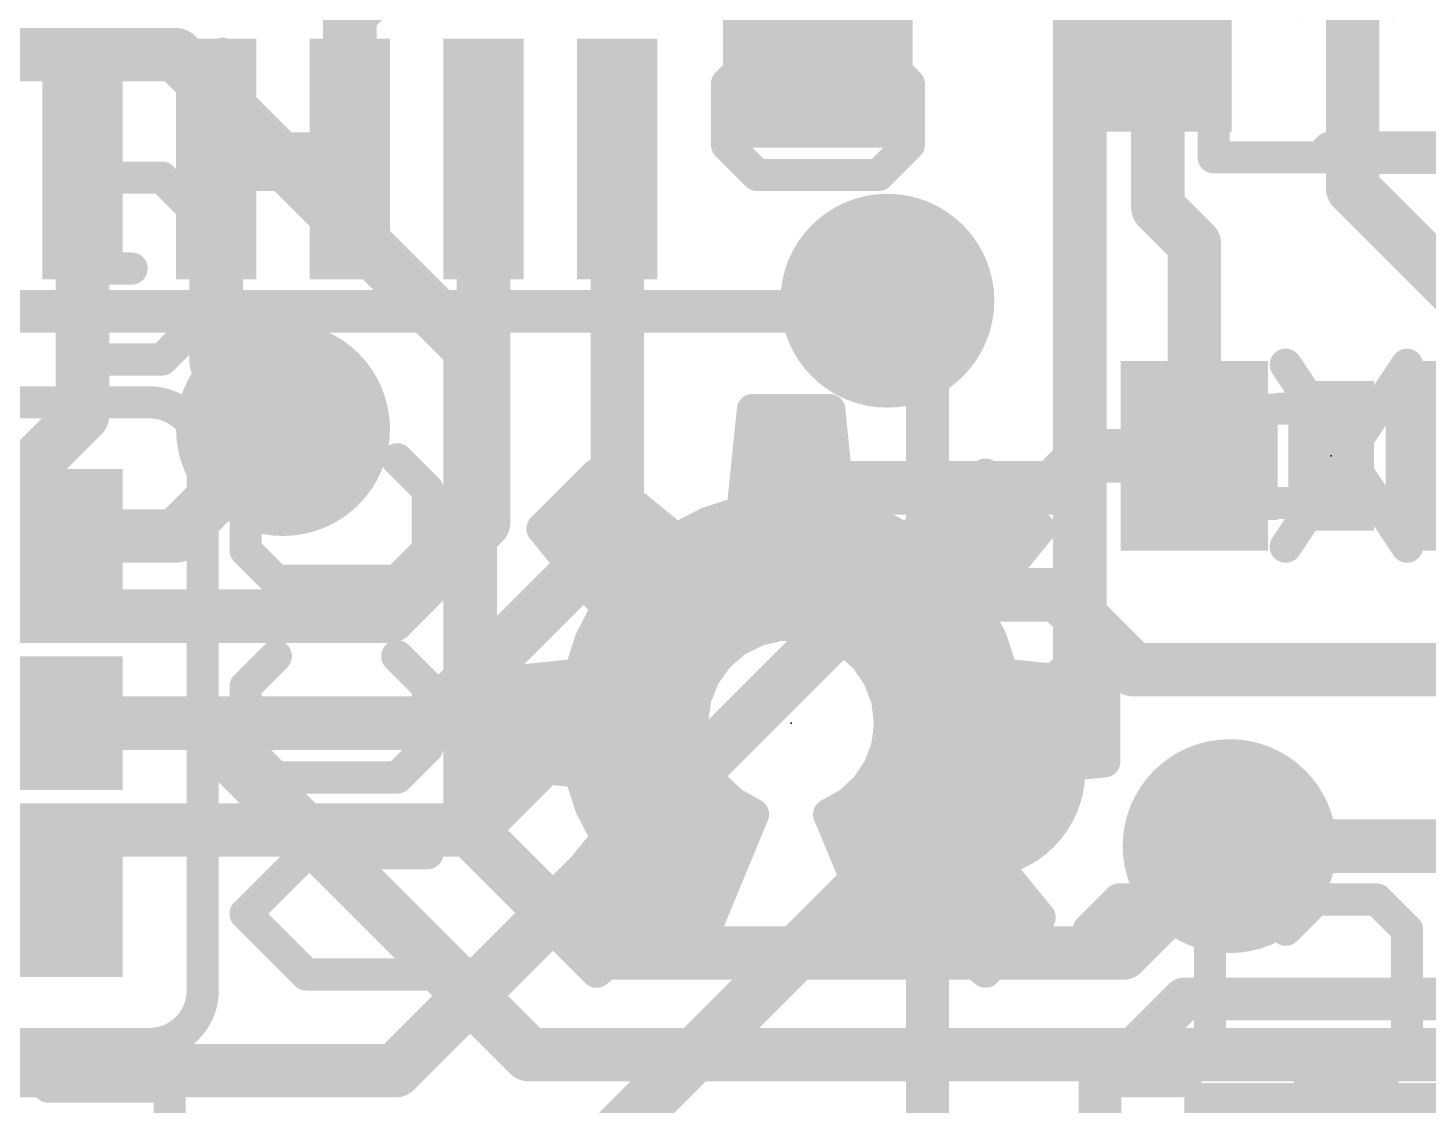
# Model space of a CAD drawing. Extents: x -1.6 to 24.3, y -3.8 to 15.4.
# Drawn here: x 14.03 to 20.68, y 5.81 to 10.92 of the extents above; entities that cross this region are included whole.
import ezdxf

# ---------------------------------------------------------------- set-up
doc = ezdxf.new("R2010")
doc.units = 0
for name, color, linetype in [('1', 12, 'CONTINUOUS'), ('16', 132, 'CONTINUOUS'), ('18', 110, 'CONTINUOUS'), ('21', 53, 'CONTINUOUS'), ('22', 53, 'CONTINUOUS'), ('23', 53, 'CONTINUOUS'), ('24', 53, 'CONTINUOUS'), ('51', 53, 'CONTINUOUS')]:
    doc.layers.add(name, color=color, linetype=linetype)

# ---------------------------------------------------------------- blocks, each defined once
blk = doc.blocks.new('RECT')
blk.add_solid([(-0.5, -0.5), (0.5, -0.5), (-0.5, 0.5), (0.5, 0.5)])
blk = doc.blocks.new('ROUNDV')
at = {"const_width": 0.5}
blk.add_lwpolyline([(0, -0.25, 1), (0, 0.25, 1), (0, -0.25)], format="xyb", dxfattribs=at)

msp = doc.modelspace()

# ---------------------------------------------------------------- linework, layer by layer
at = {"layer": '1', "const_width": 0.254}
for points in [[(16.5758, 12.0038), (15.5575, 10.9855)], [(20.32, 10.16), (20.32, 11.684)], [(15.5575, 10.2997), (15.5575, 10.9855)], [(19.395, 10.78), (19.395, 10.069)], [(14.2875, 10.2997), (14.2875, 9.0805)], [(15.5575, 10.2997), (14.9225, 10.2997)], [(14.9225, 10.2997), (14.9225, 9.3345)], [(16.1925, 10.2997), (16.1925, 8.5725)], [(16.8275, 10.2997), (16.8275, 8.5217)], [(20.8684, 9.6116), (20.32, 10.16)], [(19.395, 10.069), (19.5684, 9.8956)], [(19.5684, 8.89), (19.5684, 9.8956)], [(14.9225, 9.3345), (15.24, 9.017)], [(14.2875, 9.0805), (13.843, 8.636)], [(19.05, 8.89), (18.8976, 8.7376)], [(19.5684, 8.89), (19.05, 8.89)], [(17.7546, 8.7376), (16.129, 7.112)], [(18.8976, 8.7376), (17.7546, 8.7376)], [(15.748, 8.128), (16.1925, 8.5725)], [(15.9258, 7.62), (16.8275, 8.5217)], [(15.7734, 5.969), (18.034, 8.2296)], [(18.034, 8.2296), (18.923, 8.2296)], [(18.923, 8.2296), (19.2786, 7.874)], [(11.049, 8.128), (15.748, 8.128)], [(19.2786, 7.874), (21.2852, 7.874)], [(11.303, 7.62), (15.9258, 7.62)], [(16.8275, 5.6769), (18.542, 7.3914)], [(11.557, 7.112), (16.129, 7.112)], [(19.7358, 7.0358), (21.3106, 7.0358)], [(13.3604, 5.969), (15.7734, 5.969)]]:
    msp.add_lwpolyline(points, dxfattribs=at)
at = {"layer": '1', "const_width": 0.127}
for points in [[(15.621, 10.9855, 1), (15.494, 10.9855)], [(15.5126, 11.0304, 1), (15.6024, 10.9406)], [(19.4585, 10.78, 1), (19.3315, 10.78)], [(14.351, 10.2997, 1), (14.224, 10.2997)], [(14.9225, 10.3632, 1), (14.9225, 10.2362)], [(14.986, 10.2997, 1), (14.859, 10.2997)], [(15.5575, 10.2362, 1), (15.5575, 10.3632)], [(16.256, 10.2997, 1), (16.129, 10.2997)], [(16.891, 10.2997, 1), (16.764, 10.2997)], [(15.494, 10.2997, 1), (15.621, 10.2997)], [(20.3649, 10.2049, 1), (20.2751, 10.1151)], [(19.4399, 10.1139, 1), (19.3501, 10.0241)], [(20.2565, 10.16, 1), (20.3835, 10.16)], [(19.3315, 10.069, 1), (19.4585, 10.069)], [(19.6319, 9.8956, 1), (19.5049, 9.8956)], [(19.5235, 9.8507, 1), (19.6133, 9.9405)], [(14.9674, 9.3794, 1), (14.8776, 9.2896)], [(14.859, 9.3345, 1), (14.986, 9.3345)], [(14.3324, 9.0356, 1), (14.2426, 9.1254)], [(14.224, 9.0805, 1), (14.351, 9.0805)], [(15.1951, 8.9721, 1), (15.2849, 9.0619)], [(19.05, 8.9535, 1), (19.05, 8.8265)], [(19.0949, 8.8451, 1), (19.0051, 8.9349)], [(19.5684, 8.8265, 1), (19.5684, 8.9535)], [(19.5049, 8.89, 1), (19.6319, 8.89)], [(17.7546, 8.8011, 1), (17.7546, 8.6741)], [(17.7995, 8.6927, 1), (17.7097, 8.7825)], [(18.8527, 8.7825, 1), (18.9425, 8.6927)], [(18.8976, 8.6741, 1), (18.8976, 8.8011)], [(16.2374, 8.5276, 1), (16.1476, 8.6174)], [(16.8724, 8.4768, 1), (16.7826, 8.5666)], [(16.129, 8.5725, 1), (16.256, 8.5725)], [(16.764, 8.5217, 1), (16.891, 8.5217)], [(18.034, 8.2931, 1), (18.034, 8.1661)], [(18.0789, 8.1847, 1), (17.9891, 8.2745)], [(18.9679, 8.2745, 1), (18.8781, 8.1847)], [(18.923, 8.1661, 1), (18.923, 8.2931)], [(15.748, 8.0645, 1), (15.748, 8.1915)], [(15.7031, 8.1729, 1), (15.7929, 8.0831)], [(19.2786, 7.9375, 1), (19.2786, 7.8105)], [(19.2337, 7.8291, 1), (19.3235, 7.9189)], [(15.8809, 7.6649, 1), (15.9707, 7.5751)], [(15.9258, 7.5565, 1), (15.9258, 7.6835)], [(18.5869, 7.3465, 1), (18.4971, 7.4363)], [(16.0841, 7.1569, 1), (16.1739, 7.0671)], [(16.129, 7.0485, 1), (16.129, 7.1755)], [(19.7358, 7.0993, 1), (19.7358, 6.9723)], [(15.7285, 6.0139, 1), (15.8183, 5.9241)], [(15.7734, 5.9055, 1), (15.7734, 6.0325)]]:
    msp.add_lwpolyline(points, format="xyb", dxfattribs=at)
at = {"layer": '16', "const_width": 0.254}
for points in [[(19.0246, 7.874), (19.0246, 12.7254)], [(13.589, 10.795), (14.732, 10.795)], [(14.732, 10.795), (16.129, 9.398)], [(16.129, 9.398), (16.129, 7.112)], [(14.732, 8.509), (15.24, 9.017)], [(13.843, 8.509), (14.732, 8.509)], [(18.542, 7.3914), (19.0246, 7.874)], [(13.843, 7.62), (14.8336, 7.62)], [(14.8336, 7.62), (16.4084, 6.0452)], [(16.129, 7.112), (16.7132, 6.5278)], [(19.2278, 6.5278), (19.7358, 7.0358)], [(16.7132, 6.5278), (19.2278, 6.5278)], [(16.4084, 6.0452), (20.828, 6.0452)]]:
    msp.add_lwpolyline(points, dxfattribs=at)
at = {"layer": '16', "const_width": 0.127}
for points in [[(14.7769, 10.8399, 1), (14.6871, 10.7501)], [(14.732, 10.7315, 1), (14.732, 10.8585)], [(16.1925, 9.398, 1), (16.0655, 9.398)], [(16.0841, 9.3531, 1), (16.1739, 9.4429)], [(15.2849, 8.9721, 1), (15.1951, 9.0619)], [(14.6871, 8.5539, 1), (14.7769, 8.4641)], [(14.732, 8.4455, 1), (14.732, 8.5725)], [(19.0695, 7.8291, 1), (18.9797, 7.9189)], [(18.9611, 7.874, 1), (19.0881, 7.874)], [(14.8785, 7.6649, 1), (14.7887, 7.5751)], [(14.8336, 7.5565, 1), (14.8336, 7.6835)], [(18.4971, 7.4363, 1), (18.5869, 7.3465)], [(16.1739, 7.1569, 1), (16.0841, 7.0671)], [(16.0655, 7.112, 1), (16.1925, 7.112)], [(19.7807, 6.9909, 1), (19.6909, 7.0807)], [(16.7132, 6.5913, 1), (16.7132, 6.4643)], [(19.2278, 6.4643, 1), (19.2278, 6.5913)], [(16.6683, 6.4829, 1), (16.7581, 6.5727)], [(19.1829, 6.5727, 1), (19.2727, 6.4829)], [(16.4084, 6.1087, 1), (16.4084, 5.9817)], [(16.3635, 6.0003, 1), (16.4533, 6.0901)]]:
    msp.add_lwpolyline(points, format="xyb", dxfattribs=at)
at = {"layer": '21', "const_width": 0.2032}
for points in [[(21.02, 10.33), (20.22, 10.33)], [(18.3007, 9.5758), (9.6393, 9.5758)], [(18.3007, 5.6642), (18.3007, 9.5758)], [(19.52, 6.31), (19.12, 5.91)], [(21.12, 6.31), (19.52, 6.31)], [(19.12, 5.91), (19.12, 4.81)]]:
    msp.add_lwpolyline(points, dxfattribs=at)
at = {"layer": '21', "const_width": 0.1016}
for points in [[(20.22, 10.3808, 1), (20.22, 10.2792)], [(18.3515, 9.5758, 1), (18.2499, 9.5758)], [(18.3007, 9.525, 1), (18.3007, 9.6266)], [(19.52, 6.3608, 1), (19.52, 6.2592)], [(19.5559, 6.2741, 1), (19.4841, 6.3459)], [(19.1708, 5.91, 1), (19.0692, 5.91)], [(19.0841, 5.9459, 1), (19.1559, 5.8741)]]:
    msp.add_lwpolyline(points, format="xyb", dxfattribs=at)
at = {"layer": '22'}
for points, const_width in [([(20.5783, 11.8625), (20.0021, 10.9982)], 0.1524), ([(20.0021, 11.8625), (20.5783, 10.9982)], 0.1524), ([(14.8082, 10.6558), (14.9523, 10.7999)], 0.1524), ([(15.5285, 10.7999), (15.6725, 10.6558)], 0.1524), ([(17.3482, 10.6558), (17.4923, 10.7999)], 0.1524), ([(18.0685, 10.7999), (18.2125, 10.6558)], 0.1524), ([(14.8082, 10.3677), (14.8082, 10.6558)], 0.1524), ([(15.6725, 10.6558), (15.6725, 10.3677)], 0.1524), ([(17.3482, 10.3677), (17.3482, 10.6558)], 0.1524), ([(18.2125, 10.6558), (18.2125, 10.3677)], 0.1524), ([(14.9523, 10.2236), (14.8082, 10.3677)], 0.1524), ([(15.6725, 10.3677), (15.5285, 10.2236)], 0.1524), ([(17.4923, 10.2236), (17.3482, 10.3677)], 0.1524), ([(18.2125, 10.3677), (18.0685, 10.2236)], 0.1524), ([(14.377, 10.2115), (14.233, 10.0675)], 0.1524), ([(14.6651, 10.2115), (14.377, 10.2115)], 0.1524), ([(14.8092, 10.0675), (14.6651, 10.2115)], 0.1524), ([(15.5285, 10.2236), (14.9523, 10.2236)], 0.1524), ([(18.0685, 10.2236), (17.4923, 10.2236)], 0.1524), ([(14.233, 10.0675), (14.233, 9.9234)], 0.1524), ([(14.233, 9.9234), (14.377, 9.7794)], 0.1524), ([(14.377, 9.7794), (14.233, 9.6353)], 0.1524), ([(14.377, 9.7794), (14.5211, 9.7794)], 0.1524), ([(14.233, 9.6353), (14.233, 9.4913)], 0.1524), ([(14.233, 9.4913), (14.377, 9.3472)], 0.1524), ([(14.6651, 9.3472), (14.8092, 9.4913)], 0.1524), ([(14.377, 9.3472), (14.6651, 9.3472)], 0.1524), ([(20.5783, 9.3225), (20.0021, 8.4582)], 0.1524), ([(20.0021, 9.3225), (20.5783, 8.4582)], 0.1524), ([(14.605, 9.144), (13.081, 9.144)], 0.1524), ([(17.421, 8.6249), (17.4702, 9.1088)], 0.15), ([(17.4702, 9.1088), (17.8358, 9.1088)], 0.15), ([(17.8358, 9.1088), (17.885, 8.6249)], 0.15), ([(17.4591, 9), (17.8469, 9)], 0.15), ([(14.859, 6.35), (14.859, 8.89)], 0.1524), ([(15.0622, 8.7294), (15.2063, 8.8735)], 0.1524), ([(15.7825, 8.8735), (15.9265, 8.7294)], 0.1524), ([(17.4439, 8.85), (17.8621, 8.85)], 0.15), ([(16.471, 8.5435), (16.7295, 8.802)], 0.15), ([(16.7295, 8.802), (17.1065, 8.4946)], 0.15), ([(18.1995, 8.4946), (18.5765, 8.802)], 0.15), ([(18.5765, 8.802), (18.835, 8.5435)], 0.15), ([(15.0622, 8.4413), (15.0622, 8.7294)], 0.1524), ([(15.9265, 8.7294), (15.9265, 8.4413)], 0.1524), ([(16.6275, 8.7), (16.8546, 8.7)], 0.15), ([(17.4286, 8.7), (17.8774, 8.7)], 0.15), ([(18.4514, 8.7), (18.6785, 8.7)], 0.15), ([(17.1065, 8.4946), (17.2583, 8.5728)], 0.15), ([(17.2583, 8.5728), (17.421, 8.6249)], 0.15), ([(17.885, 8.6249), (18.0477, 8.5728)], 0.15), ([(18.0477, 8.5728), (18.1995, 8.4946)], 0.15), ([(16.7784, 8.1665), (16.471, 8.5435)], 0.15), ([(16.4775, 8.55), (17.0386, 8.55)], 0.15), ([(17.214, 8.55), (18.092, 8.55)], 0.15), ([(18.2674, 8.55), (18.8285, 8.55)], 0.15), ([(18.835, 8.5435), (18.5276, 8.1665)], 0.15), ([(15.2063, 8.2972), (15.0622, 8.4413)], 0.1524), ([(15.9265, 8.4413), (15.7825, 8.2972)], 0.1524), ([(16.588, 8.4), (18.718, 8.4)], 0.15), ([(15.7825, 8.2972), (15.2063, 8.2972)], 0.1524), ([(16.7103, 8.25), (18.5957, 8.25)], 0.15), ([(16.7002, 8.0147), (16.7784, 8.1665)], 0.15), ([(18.5276, 8.1665), (18.6058, 8.0147)], 0.15), ([(16.7441, 8.1), (18.5619, 8.1)], 0.15), ([(17.4928, 8.0604), (17.3927, 8.0096)], 0.15), ([(17.602, 8.0858), (17.4928, 8.0604)], 0.15), ([(17.7142, 8.0846), (17.602, 8.0858)], 0.15), ([(17.8229, 8.0568), (17.7142, 8.0846)], 0.15), ([(17.9219, 8.0039), (17.8229, 8.0568)], 0.15), ([(16.6481, 7.852), (16.7002, 8.0147)], 0.15), ([(17.3927, 8.0096), (17.3075, 7.9366)], 0.15), ([(18.0054, 7.929), (17.9219, 8.0039)], 0.15), ([(18.6058, 8.0147), (18.6579, 7.852)], 0.15), ([(15.0622, 7.7939), (15.2063, 7.9379)], 0.1524), ([(15.7825, 7.9379), (15.9265, 7.7939)], 0.1524), ([(16.6795, 7.95), (17.3232, 7.95)], 0.15), ([(17.3075, 7.9366), (17.2422, 7.8454)], 0.15), ([(17.982, 7.95), (18.6265, 7.95)], 0.15), ([(18.0688, 7.8364), (18.0054, 7.929)], 0.15), ([(16.1642, 7.8028), (16.6481, 7.852)], 0.15), ([(17.2422, 7.8454), (17.2003, 7.7413)], 0.15), ([(18.6579, 7.852), (19.1418, 7.8028)], 0.15), ([(15.0622, 7.5058), (15.0622, 7.7939)], 0.1524), ([(15.9265, 7.7939), (15.9265, 7.5058)], 0.1524), ([(16.1642, 7.4372), (16.1642, 7.8028)], 0.15), ([(16.1642, 7.8), (17.2239, 7.8)], 0.15), ([(18.1083, 7.7314), (18.0688, 7.8364)], 0.15), ([(18.0825, 7.8), (19.1418, 7.8)], 0.15), ([(19.1418, 7.8028), (19.1418, 7.4372)], 0.15), ([(17.2003, 7.7413), (17.1845, 7.6302)], 0.15), ([(18.1218, 7.62), (18.1083, 7.7314)], 0.15), ([(16.1642, 7.65), (17.1873, 7.65)], 0.15), ([(18.1182, 7.65), (19.1418, 7.65)], 0.15), ([(17.1845, 7.6302), (17.1955, 7.5185)], 0.15), ([(18.1089, 7.5106), (18.1218, 7.62)], 0.15), ([(15.2063, 7.3617), (15.0622, 7.5058)], 0.1524), ([(15.9265, 7.5058), (15.7825, 7.3617)], 0.1524), ([(17.1955, 7.5185), (17.2327, 7.4127)], 0.15), ([(18.0707, 7.4072), (18.1089, 7.5106)], 0.15), ([(16.1642, 7.5), (17.202, 7.5)], 0.15), ([(18.105, 7.5), (19.1418, 7.5)], 0.15), ([(16.6481, 7.388), (16.1642, 7.4372)], 0.15), ([(16.7002, 7.2253), (16.6481, 7.388)], 0.15), ([(17.2327, 7.4127), (17.294, 7.3187)], 0.15), ([(18.0095, 7.3155), (18.0707, 7.4072)], 0.15), ([(18.6579, 7.388), (18.6058, 7.2253)], 0.15), ([(19.1418, 7.4372), (18.6579, 7.388)], 0.15), ([(15.7825, 7.3617), (15.2063, 7.3617)], 0.1524), ([(16.6603, 7.35), (17.2735, 7.35)], 0.15), ([(17.294, 7.3187), (17.3758, 7.242)], 0.15), ([(17.9286, 7.2407), (18.0095, 7.3155)], 0.15), ([(18.0325, 7.35), (18.6457, 7.35)], 0.15), ([(17.3758, 7.242), (17.4736, 7.1869)], 0.15), ([(17.8324, 7.1869), (17.9286, 7.2407)], 0.15), ([(16.7784, 7.0735), (16.7002, 7.2253)], 0.15), ([(16.7132, 7.2), (17.4503, 7.2)], 0.15), ([(17.4736, 7.1869), (17.2583, 6.6672)], 0.15), ([(18.0477, 6.6672), (17.8324, 7.1869)], 0.15), ([(17.8558, 7.2), (18.5928, 7.2)], 0.15), ([(18.6058, 7.2253), (18.5276, 7.0735)], 0.15), ([(16.471, 6.6965), (16.7784, 7.0735)], 0.15), ([(16.7592, 7.05), (17.4169, 7.05)], 0.15), ([(17.8891, 7.05), (18.5468, 7.05)], 0.15), ([(18.5276, 7.0735), (18.835, 6.6965)], 0.15), ([(15.0622, 6.7143), (15.3503, 7.0024)], 0.1524), ([(15.3503, 7.0024), (15.9265, 7.0024)], 0.1524), ([(16.6369, 6.9), (17.3547, 6.9)], 0.15), ([(17.9513, 6.9), (18.6691, 6.9)], 0.15), ([(19.0665, 6.6385), (19.2106, 6.7825)], 0.1524), ([(19.2106, 6.7825), (19.4987, 6.7825)], 0.1524), ([(19.4987, 6.7825), (19.6428, 6.6385)], 0.1524), ([(20.0021, 6.6385), (20.1461, 6.7825)], 0.1524), ([(20.1461, 6.7825), (20.4342, 6.7825)], 0.1524), ([(20.4342, 6.7825), (20.5783, 6.6385)], 0.1524), ([(15.3503, 6.4262), (15.0622, 6.7143)], 0.1524), ([(16.5146, 6.75), (17.2926, 6.75)], 0.15), ([(17.1065, 6.7454), (16.7295, 6.438)], 0.15), ([(17.2583, 6.6672), (17.1065, 6.7454)], 0.15), ([(18.0134, 6.75), (18.7914, 6.75)], 0.15), ([(18.1995, 6.7454), (18.0477, 6.6672)], 0.15), ([(18.5765, 6.438), (18.1995, 6.7454)], 0.15), ([(16.7295, 6.438), (16.471, 6.6965)], 0.15), ([(18.835, 6.6965), (18.5765, 6.438)], 0.15), ([(16.5675, 6.6), (16.9282, 6.6)], 0.15), ([(18.3778, 6.6), (18.7385, 6.6)], 0.15), ([(19.6428, 6.6385), (19.6428, 6.0623)], 0.1524), ([(20.5783, 6.6385), (20.5783, 6.0623)], 0.1524), ([(16.7175, 6.45), (16.7442, 6.45)], 0.15), ([(18.5618, 6.45), (18.5885, 6.45)], 0.15), ([(15.9265, 6.4262), (15.3503, 6.4262)], 0.1524), ([(14.605, 6.096), (13.081, 6.096)], 0.1524), ([(19.2106, 5.9182), (19.0665, 6.0623)], 0.1524), ([(19.6428, 6.0623), (19.4987, 5.9182)], 0.1524), ([(20.1461, 5.9182), (20.0021, 6.0623)], 0.1524), ([(20.5783, 6.0623), (20.4342, 5.9182)], 0.1524), ([(19.4987, 5.9182), (19.2106, 5.9182)], 0.1524), ([(20.4342, 5.9182), (20.1461, 5.9182)], 0.1524), ([(14.1261, 5.8935), (14.7023, 5.8935)], 0.1524), ([(14.7023, 5.8935), (14.7023, 5.4614)], 0.1524)]:
    msp.add_lwpolyline(points, dxfattribs=dict(at, const_width=const_width))
for points, const_width in [([(14.9792, 10.7729, 1), (14.9253, 10.8268)], 0.0762), ([(15.5554, 10.8268, 1), (15.5015, 10.7729)], 0.0762), ([(17.5192, 10.7729, 1), (17.4653, 10.8268)], 0.0762), ([(18.0954, 10.8268, 1), (18.0415, 10.7729)], 0.0762), ([(14.8463, 10.6558, 1), (14.7701, 10.6558)], 0.0762), ([(14.7813, 10.6828, 1), (14.8351, 10.6289)], 0.0762), ([(15.7106, 10.6558, 1), (15.6344, 10.6558)], 0.0762), ([(15.6456, 10.6289, 1), (15.6995, 10.6828)], 0.0762), ([(17.3863, 10.6558, 1), (17.3101, 10.6558)], 0.0762), ([(17.3213, 10.6828, 1), (17.3751, 10.6289)], 0.0762), ([(18.2506, 10.6558, 1), (18.1744, 10.6558)], 0.0762), ([(18.1856, 10.6289, 1), (18.2395, 10.6828)], 0.0762), ([(14.8351, 10.3946, 1), (14.7813, 10.3408)], 0.0762), ([(15.6995, 10.3408, 1), (15.6456, 10.3946)], 0.0762), ([(17.3751, 10.3946, 1), (17.3213, 10.3408)], 0.0762), ([(18.2395, 10.3408, 1), (18.1856, 10.3946)], 0.0762), ([(14.7701, 10.3677, 1), (14.8463, 10.3677)], 0.0762), ([(15.6344, 10.3677, 1), (15.7106, 10.3677)], 0.0762), ([(17.3101, 10.3677, 1), (17.3863, 10.3677)], 0.0762), ([(18.1744, 10.3677, 1), (18.2506, 10.3677)], 0.0762), ([(14.377, 10.2496, 1), (14.377, 10.1734)], 0.0762), ([(14.404, 10.1846, 1), (14.3501, 10.2385)], 0.0762), ([(14.6921, 10.2385, 1), (14.6382, 10.1846)], 0.0762), ([(14.6651, 10.1734, 1), (14.6651, 10.2496)], 0.0762), ([(14.9523, 10.2617, 1), (14.9523, 10.1855)], 0.0762), ([(14.9253, 10.1967, 1), (14.9792, 10.2506)], 0.0762), ([(15.5015, 10.2506, 1), (15.5554, 10.1967)], 0.0762), ([(15.5285, 10.1855, 1), (15.5285, 10.2617)], 0.0762), ([(17.4923, 10.2617, 1), (17.4923, 10.1855)], 0.0762), ([(17.4653, 10.1967, 1), (17.5192, 10.2506)], 0.0762), ([(18.0415, 10.2506, 1), (18.0954, 10.1967)], 0.0762), ([(18.0685, 10.1855, 1), (18.0685, 10.2617)], 0.0762), ([(14.206, 10.0944, 1), (14.2599, 10.0405)], 0.0762), ([(14.2711, 10.0675, 1), (14.1949, 10.0675)], 0.0762), ([(14.7823, 10.0405, 1), (14.8361, 10.0944)], 0.0762), ([(14.2599, 9.9504, 1), (14.206, 9.8965)], 0.0762), ([(14.1949, 9.9234, 1), (14.2711, 9.9234)], 0.0762), ([(14.377, 9.8175, 1), (14.377, 9.7413)], 0.0762), ([(14.404, 9.7524, 1), (14.3501, 9.8063)], 0.0762), ([(14.3501, 9.7524, 1), (14.404, 9.8063)], 0.0762), ([(14.5211, 9.7413, 1), (14.5211, 9.8175)], 0.0762), ([(14.2711, 9.6353, 1), (14.1949, 9.6353)], 0.0762), ([(14.206, 9.6623, 1), (14.2599, 9.6084)], 0.0762), ([(14.2599, 9.5182, 1), (14.206, 9.4643)], 0.0762), ([(14.1949, 9.4913, 1), (14.2711, 9.4913)], 0.0762), ([(14.8361, 9.4643, 1), (14.7823, 9.5182)], 0.0762), ([(14.377, 9.3853, 1), (14.377, 9.3091)], 0.0762), ([(14.3501, 9.3203, 1), (14.404, 9.3741)], 0.0762), ([(14.6382, 9.3741, 1), (14.6921, 9.3203)], 0.0762), ([(14.6651, 9.3091, 1), (14.6651, 9.3853)], 0.0762), ([(20.0338, 9.3437, 1), (19.9704, 9.3014)], 0.0762), ([(20.61, 9.3014, 1), (20.5466, 9.3437)], 0.0762), ([(14.859, 8.89, 0.4142), (14.605, 9.144)], 0.1524), ([(14.605, 9.1821, 1), (14.605, 9.1059)], 0.0762), ([(14.605, 9.1059, 1), (14.605, 9.1821)], 0.0762), ([(17.4702, 9.1463, 1), (17.4702, 9.0713)], 0.075), ([(17.5075, 9.105, 1), (17.4329, 9.1126)], 0.075), ([(17.8731, 9.1126, 1), (17.7985, 9.105)], 0.075), ([(17.8358, 9.0713, 1), (17.8358, 9.1463)], 0.075), ([(17.4591, 9.0375, 1), (17.4591, 8.9625)], 0.075), ([(17.8469, 8.9625, 1), (17.8469, 9.0375)], 0.075), ([(14.8971, 8.89, 1), (14.8209, 8.89)], 0.0762), ([(14.8209, 8.89, 1), (14.8971, 8.89)], 0.0762), ([(15.2332, 8.8465, 1), (15.1793, 8.9004)], 0.0762), ([(15.8094, 8.9004, 1), (15.7555, 8.8465)], 0.0762), ([(17.4439, 8.8875, 1), (17.4439, 8.8125)], 0.075), ([(17.8621, 8.8125, 1), (17.8621, 8.8875)], 0.075), ([(16.7532, 8.8311, 1), (16.7058, 8.7729)], 0.075), ([(16.756, 8.7755, 1), (16.703, 8.8285)], 0.075), ([(18.603, 8.8285, 1), (18.55, 8.7755)], 0.075), ([(18.6002, 8.7729, 1), (18.5528, 8.8311)], 0.075), ([(15.1003, 8.7294, 1), (15.0241, 8.7294)], 0.0762), ([(15.0353, 8.7563, 1), (15.0891, 8.7025)], 0.0762), ([(15.9646, 8.7294, 1), (15.8884, 8.7294)], 0.0762), ([(15.8996, 8.7025, 1), (15.9535, 8.7563)], 0.0762), ([(16.6275, 8.7375, 1), (16.6275, 8.6625)], 0.075), ([(16.8546, 8.6625, 1), (16.8546, 8.7375)], 0.075), ([(17.4286, 8.7375, 1), (17.4286, 8.6625)], 0.075), ([(17.8774, 8.6625, 1), (17.8774, 8.7375)], 0.075), ([(18.4514, 8.7375, 1), (18.4514, 8.6625)], 0.075), ([(18.6785, 8.6625, 1), (18.6785, 8.7375)], 0.075), ([(17.2469, 8.6085, 1), (17.2698, 8.5371)], 0.075), ([(17.2755, 8.5395, 1), (17.2412, 8.6062)], 0.075), ([(17.3837, 8.6287, 1), (17.4583, 8.6211)], 0.075), ([(17.4324, 8.5892, 1), (17.4096, 8.6606)], 0.075), ([(17.8964, 8.6606, 1), (17.8736, 8.5892)], 0.075), ([(17.8477, 8.6211, 1), (17.9223, 8.6287)], 0.075), ([(18.0648, 8.6062, 1), (18.0305, 8.5395)], 0.075), ([(18.0362, 8.5371, 1), (18.0591, 8.6085)], 0.075), ([(16.5001, 8.5672, 1), (16.4419, 8.5198)], 0.075), ([(16.4445, 8.57, 1), (16.4975, 8.517)], 0.075), ([(16.4775, 8.5875, 1), (16.4775, 8.5125)], 0.075), ([(17.0386, 8.5125, 1), (17.0386, 8.5875)], 0.075), ([(17.214, 8.5875, 1), (17.214, 8.5125)], 0.075), ([(18.092, 8.5125, 1), (18.092, 8.5875)], 0.075), ([(18.2674, 8.5875, 1), (18.2674, 8.5125)], 0.075), ([(18.8641, 8.5198, 1), (18.8059, 8.5672)], 0.075), ([(18.8085, 8.517, 1), (18.8615, 8.57)], 0.075), ([(18.8285, 8.5125, 1), (18.8285, 8.5875)], 0.075), ([(15.0891, 8.4682, 1), (15.0353, 8.4144)], 0.0762), ([(15.9535, 8.4144, 1), (15.8996, 8.4682)], 0.0762), ([(17.0893, 8.5279, 1), (17.1237, 8.4613)], 0.075), ([(17.0828, 8.4655, 1), (17.1302, 8.5237)], 0.075), ([(18.1758, 8.5237, 1), (18.2232, 8.4655)], 0.075), ([(18.1823, 8.4613, 1), (18.2167, 8.5279)], 0.075), ([(19.9704, 8.4793, 1), (20.0338, 8.4371)], 0.0762), ([(20.5466, 8.4371, 1), (20.61, 8.4793)], 0.0762), ([(15.0241, 8.4413, 1), (15.1003, 8.4413)], 0.0762), ([(15.8884, 8.4413, 1), (15.9646, 8.4413)], 0.0762), ([(16.588, 8.4375, 1), (16.588, 8.3625)], 0.075), ([(18.718, 8.3625, 1), (18.718, 8.4375)], 0.075), ([(15.2063, 8.3353, 1), (15.2063, 8.2591)], 0.0762), ([(15.1793, 8.2703, 1), (15.2332, 8.3242)], 0.0762), ([(15.7555, 8.3242, 1), (15.8094, 8.2703)], 0.0762), ([(15.7825, 8.2591, 1), (15.7825, 8.3353)], 0.0762), ([(16.7103, 8.2875, 1), (16.7103, 8.2125)], 0.075), ([(18.5957, 8.2125, 1), (18.5957, 8.2875)], 0.075), ([(16.8117, 8.1493, 1), (16.7451, 8.1837)], 0.075), ([(16.7493, 8.1428, 1), (16.8075, 8.1902)], 0.075), ([(18.5609, 8.1837, 1), (18.4943, 8.1493)], 0.075), ([(18.4985, 8.1902, 1), (18.5567, 8.1428)], 0.075), ([(16.7441, 8.1375, 1), (16.7441, 8.0625)], 0.075), ([(17.4842, 8.0969, 1), (17.5013, 8.0238)], 0.075), ([(17.5097, 8.0269, 1), (17.4758, 8.0938)], 0.075), ([(17.6024, 8.1233, 1), (17.6016, 8.0483)], 0.075), ([(17.6105, 8.0493, 1), (17.5935, 8.1224)], 0.075), ([(17.7235, 8.1209, 1), (17.7049, 8.0483)], 0.075), ([(17.7138, 8.0471, 1), (17.7146, 8.1221)], 0.075), ([(17.8406, 8.0898, 1), (17.8052, 8.0237)], 0.075), ([(17.8136, 8.0204, 1), (17.8322, 8.0931)], 0.075), ([(18.5619, 8.0625, 1), (18.5619, 8.1375)], 0.075), ([(16.6668, 8.0318, 1), (16.7335, 7.9975)], 0.075), ([(16.7359, 8.0032, 1), (16.6645, 8.0261)], 0.075), ([(17.3757, 8.0431, 1), (17.4096, 7.9762)], 0.075), ([(17.4171, 7.9812, 1), (17.3683, 8.0381)], 0.075), ([(17.9469, 8.0318, 1), (17.8969, 7.976)], 0.075), ([(17.9042, 7.9708, 1), (17.9396, 8.037)], 0.075), ([(18.6415, 8.0261, 1), (18.5701, 8.0032)], 0.075), ([(18.5725, 7.9975, 1), (18.6392, 8.0318)], 0.075), ([(15.2332, 7.911, 1), (15.1793, 7.9649)], 0.0762), ([(15.8094, 7.9649, 1), (15.7555, 7.911)], 0.0762), ([(16.6795, 7.9875, 1), (16.6795, 7.9125)], 0.075), ([(17.2831, 7.965, 1), (17.3319, 7.9081)], 0.075), ([(17.338, 7.9147, 1), (17.277, 7.9584)], 0.075), ([(17.3232, 7.9125, 1), (17.3232, 7.9875)], 0.075), ([(17.982, 7.9875, 1), (17.982, 7.9125)], 0.075), ([(18.0364, 7.9502, 1), (17.9745, 7.9078)], 0.075), ([(17.9804, 7.9011, 1), (18.0305, 7.9569)], 0.075), ([(18.6265, 7.9125, 1), (18.6265, 7.9875)], 0.075), ([(16.6519, 7.8147, 1), (16.6443, 7.8893)], 0.075), ([(17.2769, 7.8314, 1), (17.2074, 7.8594)], 0.075), ([(18.6617, 7.8893, 1), (18.6541, 7.8147)], 0.075), ([(15.1003, 7.7939, 1), (15.0241, 7.7939)], 0.0762), ([(15.0353, 7.8208, 1), (15.0891, 7.7669)], 0.0762), ([(15.9646, 7.7939, 1), (15.8884, 7.7939)], 0.0762), ([(15.8996, 7.7669, 1), (15.9535, 7.8208)], 0.0762), ([(16.2017, 7.8028, 1), (16.1267, 7.8028)], 0.075), ([(16.1604, 7.8401, 1), (16.168, 7.7655)], 0.075), ([(16.1642, 7.8375, 1), (16.1642, 7.7625)], 0.075), ([(16.6124, 7.8634, 1), (16.6838, 7.8406)], 0.075), ([(17.2117, 7.8672, 1), (17.2726, 7.8235)], 0.075), ([(17.2239, 7.7625, 1), (17.2239, 7.8375)], 0.075), ([(18.1039, 7.8496, 1), (18.0337, 7.8232)], 0.075), ([(18.0379, 7.8152, 1), (18.0998, 7.8576)], 0.075), ([(18.0825, 7.8375, 1), (18.0825, 7.7625)], 0.075), ([(18.6222, 7.8406, 1), (18.6936, 7.8634)], 0.075), ([(19.1793, 7.8028, 1), (19.1043, 7.8028)], 0.075), ([(19.138, 7.7655, 1), (19.1456, 7.8401)], 0.075), ([(19.1418, 7.7625, 1), (19.1418, 7.8375)], 0.075), ([(17.1655, 7.7552, 1), (17.2351, 7.7273)], 0.075), ([(17.2375, 7.736, 1), (17.1632, 7.7466)], 0.075), ([(18.1456, 7.7359, 1), (18.0711, 7.7269)], 0.075), ([(18.0733, 7.7182, 1), (18.1434, 7.7446)], 0.075), ([(16.1642, 7.6875, 1), (16.1642, 7.6125)], 0.075), ([(17.1873, 7.6125, 1), (17.1873, 7.6875)], 0.075), ([(18.1182, 7.6875, 1), (18.1182, 7.6125)], 0.075), ([(19.1418, 7.6125, 1), (19.1418, 7.6875)], 0.075), ([(17.2218, 7.6338, 1), (17.1471, 7.6265)], 0.075), ([(17.1473, 7.6355, 1), (17.2216, 7.6249)], 0.075), ([(18.159, 7.6156, 1), (18.0846, 7.6244)], 0.075), ([(18.0846, 7.6155, 1), (18.159, 7.6245)], 0.075), ([(15.0891, 7.5327, 1), (15.0353, 7.4788)], 0.0762), ([(15.9535, 7.4788, 1), (15.8996, 7.5327)], 0.0762), ([(17.2308, 7.531, 1), (17.1601, 7.5061)], 0.075), ([(18.144, 7.4976, 1), (18.0737, 7.5235)], 0.075), ([(15.0241, 7.5058, 1), (15.1003, 7.5058)], 0.0762), ([(15.8884, 7.5058, 1), (15.9646, 7.5058)], 0.0762), ([(16.1642, 7.5375, 1), (16.1642, 7.4625)], 0.075), ([(17.1581, 7.5148, 1), (17.2328, 7.5222)], 0.075), ([(17.202, 7.4625, 1), (17.202, 7.5375)], 0.075), ([(18.105, 7.5375, 1), (18.105, 7.4625)], 0.075), ([(18.0716, 7.515, 1), (18.1461, 7.5062)], 0.075), ([(19.1418, 7.4625, 1), (19.1418, 7.5375)], 0.075), ([(16.168, 7.4745, 1), (16.1604, 7.3999)], 0.075), ([(16.1267, 7.4372, 1), (16.2017, 7.4372)], 0.075), ([(16.6838, 7.3994, 1), (16.6124, 7.3766)], 0.075), ([(16.6443, 7.3507, 1), (16.6519, 7.4253)], 0.075), ([(17.2641, 7.4331, 1), (17.2012, 7.3922)], 0.075), ([(17.1973, 7.4002, 1), (17.268, 7.4251)], 0.075), ([(18.0355, 7.4201, 1), (18.1059, 7.3942)], 0.075), ([(18.1019, 7.3863, 1), (18.0395, 7.428)], 0.075), ([(18.6541, 7.4253, 1), (18.6617, 7.3507)], 0.075), ([(18.6936, 7.3766, 1), (18.6222, 7.3994)], 0.075), ([(19.1043, 7.4372, 1), (19.1793, 7.4372)], 0.075), ([(19.1456, 7.3999, 1), (19.138, 7.4745)], 0.075), ([(15.2063, 7.3998, 1), (15.2063, 7.3236)], 0.0762), ([(15.1793, 7.3348, 1), (15.2332, 7.3887)], 0.0762), ([(15.7555, 7.3887, 1), (15.8094, 7.3348)], 0.0762), ([(15.7825, 7.3236, 1), (15.7825, 7.3998)], 0.0762), ([(16.6603, 7.3875, 1), (16.6603, 7.3125)], 0.075), ([(17.3196, 7.346, 1), (17.2683, 7.2913)], 0.075), ([(17.2735, 7.3125, 1), (17.2735, 7.3875)], 0.075), ([(18.0349, 7.288, 1), (17.984, 7.3431)], 0.075), ([(18.0325, 7.3875, 1), (18.0325, 7.3125)], 0.075), ([(18.6457, 7.3125, 1), (18.6457, 7.3875)], 0.075), ([(17.2625, 7.2982, 1), (17.3254, 7.3392)], 0.075), ([(17.3942, 7.2746, 1), (17.3574, 7.2093)], 0.075), ([(17.9469, 7.208, 1), (17.9102, 7.2735)], 0.075), ([(17.9783, 7.3364, 1), (18.0407, 7.2947)], 0.075), ([(16.7335, 7.2425, 1), (16.6668, 7.2082)], 0.075), ([(16.6645, 7.2139, 1), (16.7359, 7.2368)], 0.075), ([(16.7132, 7.2375, 1), (16.7132, 7.1625)], 0.075), ([(17.3502, 7.2146, 1), (17.4015, 7.2693)], 0.075), ([(17.5082, 7.1725, 1), (17.439, 7.2013)], 0.075), ([(17.4503, 7.1625, 1), (17.4503, 7.2375)], 0.075), ([(17.4552, 7.1542, 1), (17.492, 7.2196)], 0.075), ([(17.867, 7.2013, 1), (17.7978, 7.1725)], 0.075), ([(17.8141, 7.2196, 1), (17.8507, 7.1542)], 0.075), ([(17.8558, 7.2375, 1), (17.8558, 7.1625)], 0.075), ([(17.9031, 7.2683, 1), (17.954, 7.2132)], 0.075), ([(18.5701, 7.2368, 1), (18.6415, 7.2139)], 0.075), ([(18.6392, 7.2082, 1), (18.5725, 7.2425)], 0.075), ([(18.5928, 7.1625, 1), (18.5928, 7.2375)], 0.075), ([(16.7592, 7.0875, 1), (16.7592, 7.0125)], 0.075), ([(16.7451, 7.0563, 1), (16.8117, 7.0907)], 0.075), ([(16.8075, 7.0498, 1), (16.7493, 7.0972)], 0.075), ([(17.4169, 7.0125, 1), (17.4169, 7.0875)], 0.075), ([(17.8891, 7.0875, 1), (17.8891, 7.0125)], 0.075), ([(18.5567, 7.0972, 1), (18.4985, 7.0498)], 0.075), ([(18.4943, 7.0907, 1), (18.5609, 7.0563)], 0.075), ([(18.5468, 7.0125, 1), (18.5468, 7.0875)], 0.075), ([(15.3503, 7.0405, 1), (15.3503, 6.9643)], 0.0762), ([(15.3773, 6.9755, 1), (15.3234, 7.0294)], 0.0762), ([(15.9265, 6.9643, 1), (15.9265, 7.0405)], 0.0762), ([(16.6369, 6.9375, 1), (16.6369, 6.8625)], 0.075), ([(17.3547, 6.8625, 1), (17.3547, 6.9375)], 0.075), ([(17.9513, 6.9375, 1), (17.9513, 6.8625)], 0.075), ([(18.6691, 6.8625, 1), (18.6691, 6.9375)], 0.075), ([(19.2106, 6.8206, 1), (19.2106, 6.7444)], 0.0762), ([(19.2375, 6.7556, 1), (19.1837, 6.8095)], 0.0762), ([(19.5256, 6.8095, 1), (19.4718, 6.7556)], 0.0762), ([(19.4987, 6.7444, 1), (19.4987, 6.8206)], 0.0762), ([(20.1461, 6.8206, 1), (20.1461, 6.7444)], 0.0762), ([(20.1731, 6.7556, 1), (20.1192, 6.8095)], 0.0762), ([(20.4612, 6.8095, 1), (20.4073, 6.7556)], 0.0762), ([(20.4342, 6.7444, 1), (20.4342, 6.8206)], 0.0762), ([(15.0891, 6.7413, 1), (15.0353, 6.6874)], 0.0762), ([(16.5146, 6.7875, 1), (16.5146, 6.7125)], 0.075), ([(17.1237, 6.7787, 1), (17.0893, 6.7121)], 0.075), ([(17.1302, 6.7163, 1), (17.0828, 6.7745)], 0.075), ([(17.2926, 6.7125, 1), (17.2926, 6.7875)], 0.075), ([(18.0134, 6.7875, 1), (18.0134, 6.7125)], 0.075), ([(18.2232, 6.7745, 1), (18.1758, 6.7163)], 0.075), ([(18.2167, 6.7121, 1), (18.1823, 6.7787)], 0.075), ([(18.7914, 6.7125, 1), (18.7914, 6.7875)], 0.075), ([(15.0353, 6.7413, 1), (15.0891, 6.6874)], 0.0762), ([(16.4975, 6.723, 1), (16.4445, 6.67)], 0.075), ([(16.4419, 6.7202, 1), (16.5001, 6.6728)], 0.075), ([(17.2237, 6.6816, 1), (17.2929, 6.6528)], 0.075), ([(17.2411, 6.6339, 1), (17.2755, 6.7005)], 0.075), ([(18.0305, 6.7005, 1), (18.0649, 6.6339)], 0.075), ([(18.0131, 6.6528, 1), (18.0823, 6.6816)], 0.075), ([(18.8059, 6.6728, 1), (18.8641, 6.7202)], 0.075), ([(18.8615, 6.67, 1), (18.8085, 6.723)], 0.075), ([(16.5675, 6.6375, 1), (16.5675, 6.5625)], 0.075), ([(16.9282, 6.5625, 1), (16.9282, 6.6375)], 0.075), ([(18.3778, 6.6375, 1), (18.3778, 6.5625)], 0.075), ([(18.7385, 6.5625, 1), (18.7385, 6.6375)], 0.075), ([(19.0396, 6.6654, 1), (19.0935, 6.6115)], 0.0762), ([(19.6809, 6.6385, 1), (19.6047, 6.6385)], 0.0762), ([(19.6158, 6.6115, 1), (19.6697, 6.6654)], 0.0762), ([(19.9751, 6.6654, 1), (20.029, 6.6115)], 0.0762), ([(20.6164, 6.6385, 1), (20.5402, 6.6385)], 0.0762), ([(20.5513, 6.6115, 1), (20.6052, 6.6654)], 0.0762), ([(16.7175, 6.4875, 1), (16.7175, 6.4125)], 0.075), ([(16.7442, 6.4125, 1), (16.7442, 6.4875)], 0.075), ([(18.5618, 6.4875, 1), (18.5618, 6.4125)], 0.075), ([(18.5885, 6.4125, 1), (18.5885, 6.4875)], 0.075), ([(15.3503, 6.4643, 1), (15.3503, 6.3881)], 0.0762), ([(15.3234, 6.3993, 1), (15.3773, 6.4531)], 0.0762), ([(15.9265, 6.3881, 1), (15.9265, 6.4643)], 0.0762), ([(16.7058, 6.4671, 1), (16.7532, 6.4089)], 0.075), ([(16.703, 6.4115, 1), (16.756, 6.4645)], 0.075), ([(18.55, 6.4645, 1), (18.603, 6.4115)], 0.075), ([(18.5528, 6.4089, 1), (18.6002, 6.4671)], 0.075), ([(14.605, 6.096, 0.4142), (14.859, 6.35)], 0.1524), ([(14.8971, 6.35, 1), (14.8209, 6.35)], 0.0762), ([(14.8209, 6.35, 1), (14.8971, 6.35)], 0.0762), ([(14.605, 6.1341, 1), (14.605, 6.0579)], 0.0762), ([(14.605, 6.0579, 1), (14.605, 6.1341)], 0.0762), ([(19.0935, 6.0892, 1), (19.0396, 6.0353)], 0.0762), ([(19.6697, 6.0353, 1), (19.6158, 6.0892)], 0.0762), ([(20.029, 6.0892, 1), (19.9751, 6.0353)], 0.0762), ([(20.6052, 6.0353, 1), (20.5513, 6.0892)], 0.0762), ([(19.6047, 6.0623, 1), (19.6809, 6.0623)], 0.0762), ([(20.5402, 6.0623, 1), (20.6164, 6.0623)], 0.0762), ([(19.2106, 5.9563, 1), (19.2106, 5.8801)], 0.0762), ([(19.4987, 5.8801, 1), (19.4987, 5.9563)], 0.0762), ([(20.1461, 5.9563, 1), (20.1461, 5.8801)], 0.0762), ([(20.4342, 5.8801, 1), (20.4342, 5.9563)], 0.0762), ([(14.1261, 5.9316, 1), (14.1261, 5.8554)], 0.0762), ([(14.7404, 5.8935, 1), (14.6642, 5.8935)], 0.0762), ([(14.7023, 5.8554, 1), (14.7023, 5.9316)], 0.0762), ([(19.1837, 5.8913, 1), (19.2375, 5.9451)], 0.0762), ([(19.4718, 5.9451, 1), (19.5256, 5.8913)], 0.0762), ([(20.1192, 5.8913, 1), (20.1731, 5.9451)], 0.0762), ([(20.4073, 5.9451, 1), (20.4612, 5.8913)], 0.0762)]:
    msp.add_lwpolyline(points, format="xyb", dxfattribs=dict(at, const_width=const_width))
at = {"layer": '23'}
msp.add_point((20.2184, 8.89), dxfattribs=at)
at = {"layer": '24'}
msp.add_point((17.653, 7.62), dxfattribs=at)
at = {"layer": '51', "const_width": 0.1524}
for points in [[(19.6596, 10.3076), (19.6596, 12.5524)], [(20.9804, 10.3076), (19.6596, 10.3076)], [(19.9734, 9.114), (20.4634, 9.114)], [(20.4634, 8.666), (19.9734, 8.666)]]:
    msp.add_lwpolyline(points, dxfattribs=at)
at = {"layer": '51', "const_width": 0.0762}
for points in [[(19.6596, 10.3457, 1), (19.6596, 10.2695)], [(19.6215, 10.3076, 1), (19.6977, 10.3076)], [(19.9734, 9.1521, 1), (19.9734, 9.0759)], [(20.4634, 9.0759, 1), (20.4634, 9.1521)], [(19.9734, 8.7041, 1), (19.9734, 8.6279)], [(20.4634, 8.6279, 1), (20.4634, 8.7041)]]:
    msp.add_lwpolyline(points, format="xyb", dxfattribs=at)

# ---------------------------------------------------------------- block references
at = {"layer": '1'}
for p, xscale, yscale, rotation in [((19.395, 10.78), 0.7, 0.7, 270), ((17.78, 10.7038), 0.7, 0.9, 270), ((20.32, 5.21), 1.6, 1.4, 180)]:
    msp.add_blockref('RECT', p, dxfattribs=dict(at, xscale=xscale, yscale=yscale, rotation=rotation))
for p, xscale, yscale in [((14.2875, 10.2997), 0.381, 1.143), ((14.9225, 10.2997), 0.381, 1.143), ((15.5575, 10.2997), 0.381, 1.143), ((16.1925, 10.2997), 0.381, 1.143), ((16.8275, 10.2997), 0.381, 1.143), ((19.5684, 8.89), 0.7, 0.9), ((20.8684, 8.89), 0.7, 0.9)]:
    msp.add_blockref('RECT', p, dxfattribs=dict(at, xscale=xscale, yscale=yscale))
at = {"layer": '16', "xscale": 0.635, "yscale": 1.27, "rotation": 270}
for p in [(13.843, 8.509), (13.843, 7.62), (13.843, 6.731)]:
    msp.add_blockref('RECT', p, dxfattribs=at)
at = {"layer": '18', "xscale": 1.016, "yscale": 1.016}
for p in [(18.1102, 9.6266), (18.1102, 9.6266), (15.24, 9.017), (15.24, 9.017), (18.542, 7.3914), (18.542, 7.3914), (19.7358, 7.0358), (19.7358, 7.0358)]:
    msp.add_blockref('ROUNDV', p, dxfattribs=at)
at = {"layer": '21', "xscale": 0.4064, "yscale": 0.7112}
msp.add_blockref('RECT', (20.2184, 8.89), dxfattribs=at)
at = {"layer": '51'}
for p, xscale, yscale, rotation in [((17.7752, 10.945), 0.3, 0.5999, 270), ((14.2875, 10.287), 0.254, 0.635, 180), ((14.9225, 10.287), 0.254, 0.635, 180), ((15.5575, 10.287), 0.254, 0.635, 180), ((16.1925, 10.287), 0.254, 0.635, 180), ((16.8275, 10.287), 0.254, 0.635, 180)]:
    msp.add_blockref('RECT', p, dxfattribs=dict(at, xscale=xscale, yscale=yscale, rotation=rotation))
at = {"layer": '51', "xscale": 0.3, "yscale": 0.5999}
for p in [(19.8144, 8.8852), (20.6272, 8.8852)]:
    msp.add_blockref('RECT', p, dxfattribs=at)

doc.saveas('drawing.dxf')
